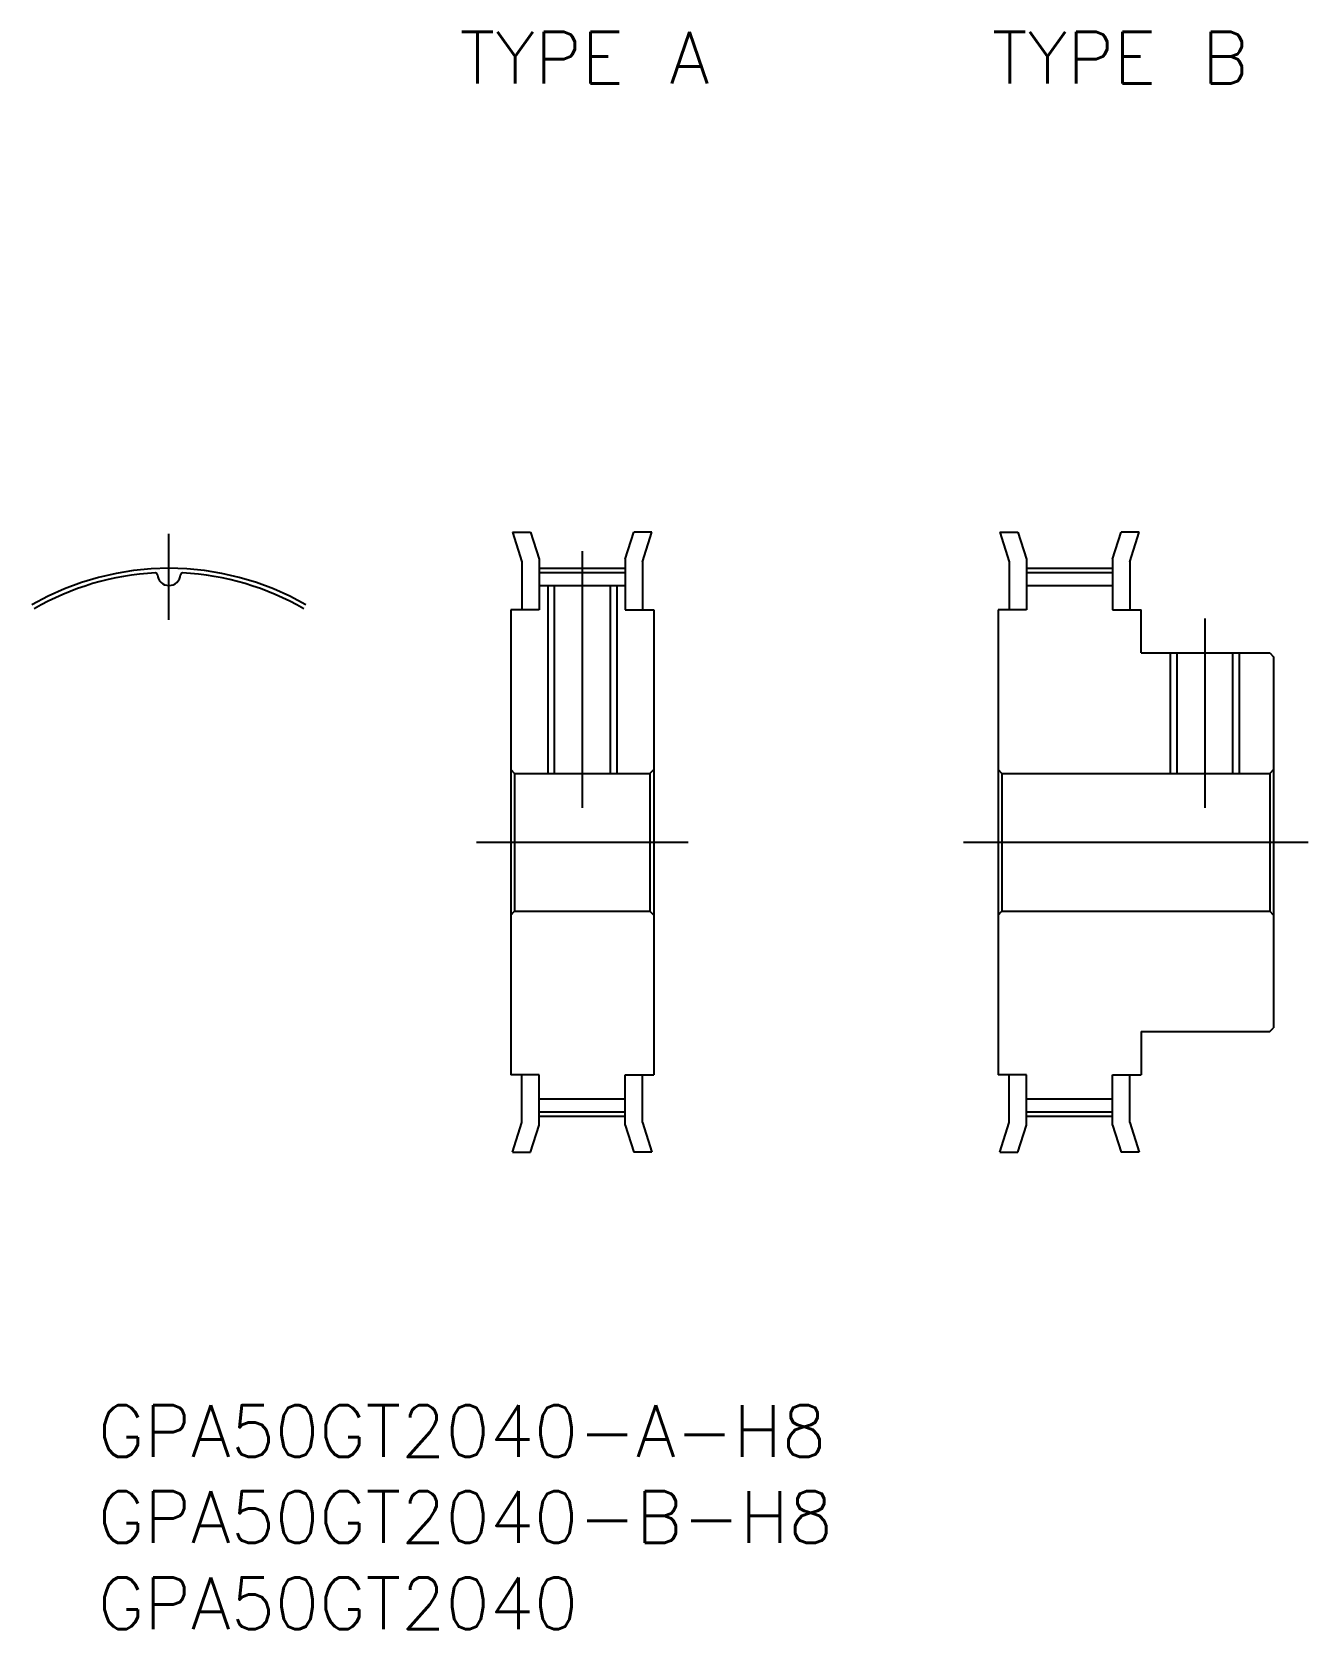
# Model space of a CAD drawing. Extents: x -8 to 66.2, y -45.7 to 47.1.
import ezdxf

# ---------------------------------------------------------------- set-up
doc = ezdxf.new("R2010")
doc.units = 0
doc.linetypes.add('CENTER', pattern=[50.8, 31.75, -6.35, 6.35, -6.35])
doc.layers.get('0').update_dxf_attribs({"linetype": 'CONTINUOUS'})
doc.layers.add('CENTER', color=1, linetype='CONTINUOUS')
doc.styles.get("Standard").update_dxf_attribs({"font": 'txt.shx', "height": 3, "bigfont": 'bigfont.shx'})

msp = doc.modelspace()

# ---------------------------------------------------------------- linework, layer by layer
at = {"color": 7, "linetype": 'CONTINUOUS'}
for p, q in [((19.95, 18), (21, 18)), ((19.95, 18), (20.5, 16.28)), ((21, 18), (21.5, 16.436)), ((26.5, 16.436), (27, 18)), ((28.05, 18), (27, 18)), ((27.5, 16.28), (28.05, 18)), ((48.25, 18), (49.3, 18)), ((48.25, 18), (48.8, 16.28)), ((49.3, 18), (49.8, 16.436)), ((54.8, 16.436), (55.3, 18)), ((56.35, 18), (55.3, 18)), ((55.8, 16.28), (56.35, 18)), ((20.5, 16.28), (20.5, 13.5)), ((21.5, 16.436), (21.5, 13.5)), ((26.5, 16.436), (26.5, 13.5)), ((27.5, 16.28), (27.5, 13.5)), ((48.8, 16.28), (48.8, 13.5)), ((49.8, 16.436), (49.8, 13.5)), ((54.8, 16.436), (54.8, 13.5)), ((55.8, 16.28), (55.8, 13.5)), ((21.5, 15.66), (26.5, 15.66)), ((21.5, 14.91), (26.5, 14.91)), ((22.379, 14.91), (22.379, 4)), ((25.621, 14.91), (25.621, 4)), ((49.8, 15.66), (54.8, 15.66)), ((49.8, 14.91), (54.8, 14.91)), ((19.85, 13.5), (19.85, -13.5)), ((21.5, 13.5), (19.85, 13.5)), ((26.5, 13.5), (28.15, 13.5)), ((28.15, 13.5), (28.15, -13.5)), ((48.15, 13.5), (48.15, -13.5)), ((49.8, 13.5), (48.15, 13.5)), ((54.8, 13.5), (56.45, 13.5)), ((56.45, 11), (56.45, 13.5)), ((56.45, 11), (63.925, 11)), ((58.529, 11), (58.529, 4)), ((61.771, 11), (61.771, 4)), ((63.925, 11), (64.15, 10.775)), ((64.15, 10.775), (64.15, -10.775)), ((19.85, 4.225), (20.075, 4)), ((20.075, 4), (27.925, 4)), ((20.075, 4), (20.075, -4)), ((28.15, 4.225), (27.925, 4)), ((27.925, 4), (27.925, -4)), ((48.15, 4.225), (48.375, 4)), ((48.375, 4), (63.925, 4)), ((48.375, 4), (48.375, -4)), ((64.15, 4.225), (63.925, 4)), ((63.925, 4), (63.925, -4)), ((19.85, -4.225), (20.075, -4)), ((20.075, -4), (27.925, -4)), ((28.15, -4.225), (27.925, -4)), ((48.15, -4.225), (48.375, -4)), ((48.375, -4), (63.925, -4)), ((64.15, -4.225), (63.925, -4)), ((56.45, -11), (63.925, -11)), ((56.45, -11), (56.45, -13.5)), ((63.925, -11), (64.15, -10.775)), ((21.5, -13.5), (19.85, -13.5)), ((20.5, -16.28), (20.5, -13.5)), ((21.5, -16.436), (21.5, -13.5)), ((26.5, -16.436), (26.5, -13.5)), ((26.5, -13.5), (28.15, -13.5)), ((27.5, -16.28), (27.5, -13.5)), ((49.8, -13.5), (48.15, -13.5)), ((48.8, -16.28), (48.8, -13.5)), ((49.8, -16.436), (49.8, -13.5)), ((54.8, -13.5), (56.45, -13.5)), ((54.8, -16.436), (54.8, -13.5)), ((55.8, -16.28), (55.8, -13.5)), ((21.5, -14.91), (26.5, -14.91)), ((21.5, -15.66), (26.5, -15.66)), ((49.8, -14.91), (54.8, -14.91)), ((49.8, -15.66), (54.8, -15.66)), ((19.95, -18), (20.5, -16.28)), ((21, -18), (21.5, -16.436)), ((26.5, -16.436), (27, -18)), ((27.5, -16.28), (28.05, -18)), ((48.25, -18), (48.8, -16.28)), ((49.3, -18), (49.8, -16.436)), ((54.8, -16.436), (55.3, -18)), ((55.8, -16.28), (56.35, -18)), ((19.95, -18), (21, -18)), ((28.05, -18), (27, -18)), ((48.25, -18), (49.3, -18)), ((56.35, -18), (55.3, -18))]:
    msp.add_line(p, q, dxfattribs=at)
at = {"color": 3, "linetype": 'CONTINUOUS'}
for p, q in [((22, 14.91), (22, 4)), ((26, 14.91), (26, 4)), ((58.15, 11), (58.15, 4)), ((62.15, 11), (62.15, 4))]:
    msp.add_line(p, q, dxfattribs=at)
at = {"color": 7, "linetype": 'CONTINUOUS'}
for centre, radius, start, end in [((0, 0), 15.66, 92.89563, 120), ((-0.785, 15.528), 0.113, 4.17634, 92.89563), ((0, 15.585), 0.675, 184.17634, 355.82366), ((0.785, 15.528), 0.113, 87.10437, 175.82366), ((0, 0), 15.66, 60, 87.10437)]:
    msp.add_arc(centre, radius, start, end, dxfattribs=at)
at = {"layer": 'CENTER', "color": 1, "linetype": 'CENTER'}
for p, q in [((0, 12.91), (0, 17.915)), ((24, 16.91), (24, 2)), ((21.5, 15.915), (26.5, 15.915)), ((49.8, 15.915), (54.8, 15.915)), ((60.15, 13), (60.15, 2)), ((17.85, 0), (30.15, 0)), ((46.15, 0), (66.15, 0)), ((21.5, -15.915), (26.5, -15.915)), ((49.8, -15.915), (54.8, -15.915))]:
    msp.add_line(p, q, dxfattribs=at)
msp.add_arc((0, 0), 15.915, 60, 120, dxfattribs=at)

# ---------------------------------------------------------------- texts
at = {"color": 7, "linetype": 'CONTINUOUS'}
for s, p in [('TYPE A', (16.885, 44.06)), ('TYPE B', (47.798, 44.06)), ('GPA50GT2040-A-H8', (-4.129, -35.695)), ('GPA50GT2040-B-H8', (-4.129, -40.695)), ('GPA50GT2040', (-4.129, -45.695))]:
    msp.add_text(s, height=3, dxfattribs=at).set_placement(p)

doc.saveas('drawing.dxf')
